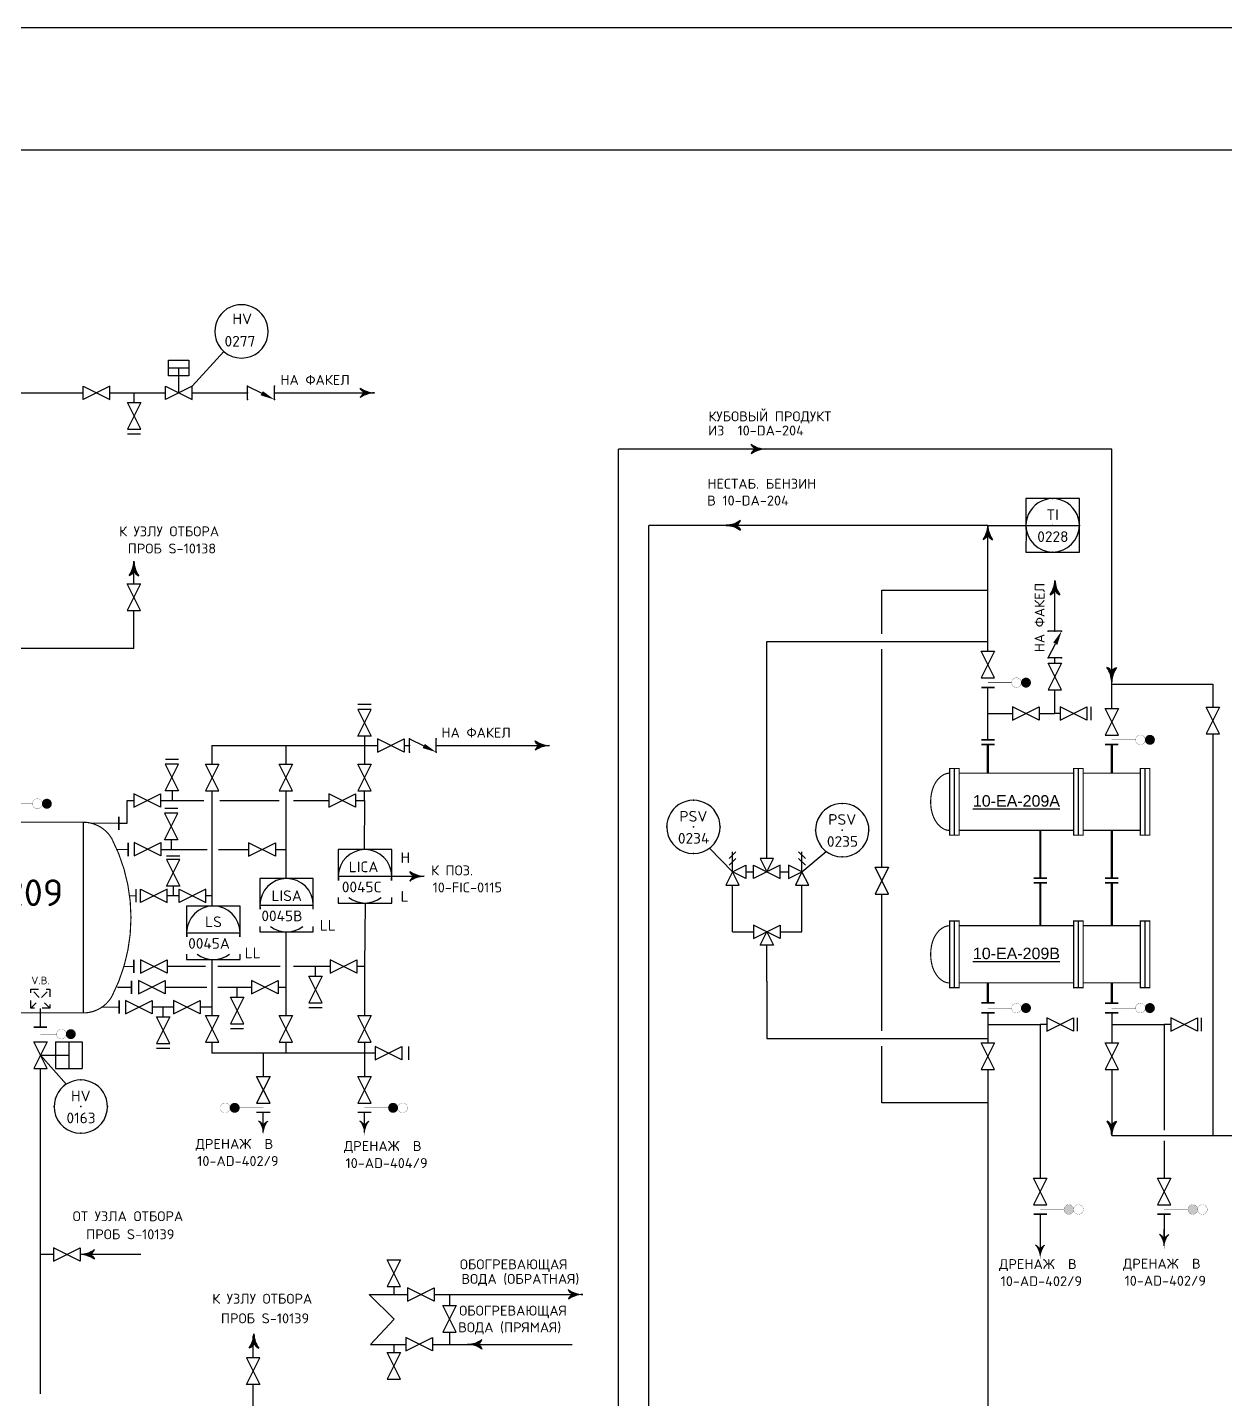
# Model space of a CAD drawing. Extents: x 71 to 279, y 48 to 143.
# Drawn here: x 110.9 to 126.61, y 59.6 to 77.59 of the extents above; entities that cross this region are included whole.
import ezdxf
from ezdxf.enums import TextEntityAlignment as Align

# ---------------------------------------------------------------- set-up
doc = ezdxf.new("R2010")
doc.units = 0
doc.header["$MEASUREMENT"] = 0
doc.linetypes.add('DASH', pattern=[0.15625, 0.09375, -0.0625])
doc.linetypes.add('SDASH', pattern=[0.09375, 0.046875, -0.046875])
doc.layers.get('0').update_dxf_attribs({"linetype": 'CONTINUOUS'})
for name, color, linetype in [('IN-ATTRIBS', 7, 'CONTINUOUS'), ('IN-EQUIPMENT', 7, 'CONTINUOUS'), ('IN-INST-TAP', 7, 'CONTINUOUS'), ('IN-INSTRUMENT', 7, 'SDASH'), ('IN-MAJ-PROC', 7, 'CONTINUOUS'), ('IN-MIN-PROC', 7, 'CONTINUOUS'), ('IN-TEXT', 51, 'CONTINUOUS')]:
    doc.layers.add(name, color=color, linetype=linetype)
doc.styles.add('ATTRIBS', font='SIMPLEX', dxfattribs={"width": 0.8, "height": 0.125})
doc.styles.add('HELV', font='HELV', dxfattribs={"height": 0.15})
doc.styles.add('NARROW', font='simplex', dxfattribs={"width": 0.75, "height": 0.1})
doc.styles.add('S1', font='SIMPLEX.shx')
doc.styles.add('SIMPLEX', font='SIMPLEX')

# ---------------------------------------------------------------- blocks, each defined once
blk = doc.blocks.new('BUBTEXT')
at = {"layer": 'IN-ATTRIBS'}
for p in [(0, 0.25), (-0.25, 0), (0, 0), (0.25, 0), (0, -0.25)]:
    blk.add_point(p, dxfattribs=at)
at = {"layer": 'IN-ATTRIBS', "flags": 1}
for tag, style, width, p in [('IDNUM', 'ATTRIBS', 0.8, (0.009, 0.584)), ('DWGNO', 'ATTRIBS', 0.8, (0.003, 0.447)), ('FILENO', 'ATTRIBS', 0.8, (-0.003, 0.311)), ('LOC', 'ATTRIBS', 0.8, (-0.08, -0.422)), ('SIG', 'ATTRIBS', 0.8, (-0.087, -0.563)), ('INSTALL', 'ATTRIBS', 0.8, (-0.087, -0.699)), ('SERV', 'ATTRIBS', 0.8, (-0.083, -0.838)), ('DATE', 'ATTRIBS', 0.8, (-0.088, -0.969)), ('DES', 'NARROW', 0.75, (-0.087, -1.102)), ('CSYS', 'NARROW', 0.75, (-0.087, -1.243))]:
    blk.add_attdef(tag, text='', height=0.1, dxfattribs=dict(at, style=style, width=width)).set_placement(p, align=Align.CENTER)
at = {"layer": 'IN-ATTRIBS', "style": 'ATTRIBS', "flags": 1}
blk.add_attdef('SYSCDI', text='', height=0.1, dxfattribs=at).set_placement((-0.312, 0.312), align=Align.RIGHT)
at = {"layer": 'IN-ATTRIBS', "style": 'S1'}
for tag, p in [('XT', (0.324, 0.257)), ('A1', (0.323, 0.115)), ('A2', (0.323, -0.035)), ('A3', (0.323, -0.185)), ('RES', (0.323, -0.342))]:
    blk.add_attdef(tag, p, '', height=0.1, dxfattribs=at)
at = {"layer": 'IN-ATTRIBS', "style": 'ATTRIBS'}
blk.add_attdef('SYSCDV', text='', height=0.1, dxfattribs=at).set_placement((-0.312, 0.141), align=Align.RIGHT)
at = {"layer": 'IN-ATTRIBS', "style": 'S1'}
for tag, p in [('INSTTYPE', (0, 0.05)), ('TAGNUM', (0.002, -0.156)), ('MD', (0.402, -0.565)), ('SZ', (0.402, -0.696))]:
    blk.add_attdef(tag, text='', height=0.1, dxfattribs=at).set_placement(p, align=Align.CENTER)
blk = doc.blocks.new('PE2')
for points in [[(0, 0, 0.150368), (0.188, 0.062, 0.150368)], [(0.125, 0, 0.206864), (0.188, 0.062, 0.206864)], [(0.125, 0, -0.206864), (0.188, -0.062, -0.206864)]]:
    blk.add_lwpolyline(points, format="xyb")
blk.add_arc((-0.008, -0.336), 0.336, 54.4623, 88.6678)
for points in [[(0, 0), (0.125, 0), (0.04, 0.003), (0.141, 0.008)], [(0, 0), (0.125, 0), (0.04, -0.003), (0.141, -0.008)], [(0.04, 0.003), (0.141, 0.008), (0.079, 0.011), (0.156, 0.019)], [(0.079, 0.011), (0.156, 0.019), (0.117, 0.024), (0.169, 0.031)], [(0.117, 0.024), (0.169, 0.031), (0.154, 0.041), (0.179, 0.046)], [(0.154, 0.041), (0.179, 0.046), (0.188, 0.062)], [(0.04, -0.003), (0.141, -0.008), (0.079, -0.011), (0.156, -0.019)], [(0.079, -0.011), (0.156, -0.019), (0.117, -0.024), (0.169, -0.031)], [(0.117, -0.024), (0.169, -0.031), (0.154, -0.041), (0.179, -0.046)], [(0.154, -0.041), (0.179, -0.046), (0.188, -0.062)]]:
    blk.add_solid(points)
blk = doc.blocks.new('VALVTEXT')
at = {"layer": 'IN-ATTRIBS'}
for p in [(0, 0.0625), (0, 0), (0.25, 0.0625), (0.25, 0), (0, -0.0625), (0.25, -0.0625)]:
    blk.add_point(p, dxfattribs=at)
at = {"layer": 'IN-ATTRIBS', "style": 'S1', "flags": 1}
for tag, p in [('IDNUM', (0.125, 0.5625)), ('DWGNO', (0.125, 0.4375)), ('FILENO', (0.125, 0.3125))]:
    blk.add_attdef(tag, text='', height=0.1, dxfattribs=at).set_placement(p, align=Align.CENTER)
at = {"layer": 'IN-ATTRIBS', "style": 'S1'}
for tag, p in [('MODE', (0.125, 0.078125)), ('SIZE', (0.125, -0.1875))]:
    blk.add_attdef(tag, text='', height=0.1, dxfattribs=at).set_placement(p, align=Align.CENTER)

msp = doc.modelspace()

# ---------------------------------------------------------------- hatches: boundary and pattern name
h = msp.add_hatch(color=2)
h.paths.add_polyline_path([(124.551, 62.032, 0.373738), (124.614, 62.087, -0.070186), (124.614, 62.105, 0.373738), (124.551, 62.159, 1)])
h.paths.add_polyline_path([(126.176, 62.032, 0.373738), (126.239, 62.087, -0.070186), (126.239, 62.105, 0.373738), (126.176, 62.159, 1)])

# ---------------------------------------------------------------- linework, layer by layer
at = {"color": 6, "linetype": 'Continuous'}
msp.add_line((71.634, 77.594), (266.486, 77.594), dxfattribs=at)
at = {"color": 5, "linetype": 'Continuous'}
for p, q in [((102.564, 75.988), (143.058, 75.988)), ((112.292, 69.449), (110.753, 69.449)), ((115.376, 60.981), (115.88, 60.981)), ((116.23, 60.981), (116.518, 60.981)), ((116.43, 60.981), (116.43, 60.835)), ((116.518, 60.981), (118.055, 60.981)), ((115.393, 60.327), (115.767, 60.327)), ((116.209, 60.327), (116.43, 60.327)), ((116.43, 60.327), (118.037, 60.327))]:
    msp.add_line(p, q, dxfattribs=at)
for p, q in [((113.055, 72.89), (113.469, 73.347)), ((120.141, 66.524), (119.841, 66.833)), ((121.052, 66.524), (121.367, 66.791)), ((111.065, 64.117), (111.407, 63.732))]:
    msp.add_line(p, q)
at = {"linetype": 'Continuous'}
for p, q in [((113.013, 73.128), (112.746, 73.128)), ((112.88, 72.803), (112.88, 73.128)), ((123.989, 71.066), (124.689, 71.066)), ((114.972, 66.464), (115.672, 66.464)), ((113.944, 66.085), (114.644, 66.085)), ((112.983, 65.723), (113.683, 65.723))]:
    msp.add_line(p, q, dxfattribs=at)
at = {"color": 2}
for p, q in [((114.133, 72.715), (114.133, 72.89)), ((112.206, 72.266), (112.38, 72.266)), ((124.456, 69.679), (124.281, 69.679)), ((115.403, 68.715), (115.229, 68.715)), ((124.839, 68.685), (124.839, 68.51)), ((115.315, 68.303), (115.315, 68.178)), ((116.257, 68.091), (116.257, 68.266)), ((112.878, 67.997), (112.705, 67.997)), ((112.791, 67.584), (112.791, 67.459)), ((112.869, 67.354), (112.695, 67.354)), ((112.782, 66.942), (112.782, 66.817)), ((120.097, 66.699), (120.184, 66.787)), ((120.141, 66.524), (120.141, 66.787)), ((121.008, 66.787), (121.096, 66.699)), ((121.052, 66.524), (121.052, 66.787)), ((112.893, 66.729), (112.72, 66.729)), ((120.097, 66.612), (120.184, 66.699)), ((120.141, 66.524), (120.316, 66.612)), ((120.316, 66.612), (120.316, 66.437)), ((120.415, 66.437), (120.415, 66.612)), ((120.415, 66.612), (120.59, 66.524)), ((120.677, 66.699), (120.502, 66.699)), ((120.502, 66.699), (120.59, 66.524)), ((120.59, 66.524), (120.677, 66.699)), ((120.765, 66.612), (120.59, 66.524)), ((120.765, 66.437), (120.765, 66.612)), ((120.877, 66.612), (120.877, 66.437)), ((121.052, 66.524), (120.877, 66.612)), ((121.008, 66.699), (121.096, 66.612)), ((120.141, 66.524), (120.053, 66.349)), ((120.228, 66.349), (120.141, 66.524)), ((120.316, 66.437), (120.141, 66.524)), ((120.59, 66.524), (120.415, 66.437)), ((120.59, 66.524), (120.765, 66.437)), ((120.877, 66.437), (121.052, 66.524)), ((121.052, 66.524), (120.965, 66.349)), ((121.14, 66.349), (121.052, 66.524)), ((120.053, 66.349), (120.228, 66.349)), ((120.965, 66.349), (121.14, 66.349)), ((120.415, 65.823), (120.415, 65.648)), ((120.59, 65.736), (120.415, 65.823)), ((120.415, 65.648), (120.59, 65.736)), ((120.502, 65.561), (120.59, 65.736)), ((120.59, 65.736), (120.765, 65.823)), ((120.765, 65.648), (120.59, 65.736)), ((120.59, 65.736), (120.677, 65.561)), ((120.765, 65.823), (120.765, 65.648)), ((120.677, 65.561), (120.502, 65.561)), ((114.673, 65.155), (114.673, 65.28)), ((113.644, 64.881), (113.644, 65.006)), ((112.675, 64.623), (112.675, 64.748)), ((114.585, 64.743), (114.759, 64.743)), ((124.661, 64.607), (124.661, 64.432)), ((126.286, 64.607), (126.286, 64.432)), ((113.556, 64.469), (113.73, 64.469)), ((111.265, 64.292), (111.615, 64.292)), ((111.265, 64.292), (111.265, 63.942)), ((111.44, 64.292), (111.44, 63.942)), ((111.615, 64.292), (111.615, 63.942)), ((115.891, 64.231), (115.891, 64.056)), ((111.065, 64.117), (111.44, 64.117)), ((112.588, 64.211), (112.761, 64.211)), ((111.265, 63.942), (111.615, 63.942)), ((114.076, 63.366), (113.901, 63.366)), ((115.403, 63.366), (115.228, 63.366)), ((115.88, 60.892), (116.23, 61.067)), ((116.23, 60.892), (115.88, 61.067)), ((115.88, 61.067), (115.88, 60.892)), ((116.23, 61.067), (116.23, 60.892)), ((116.342, 60.835), (116.517, 60.835)), ((116.517, 60.485), (116.342, 60.835)), ((116.517, 60.835), (116.342, 60.485)), ((116.342, 60.485), (116.517, 60.485)), ((115.853, 60.327), (115.859, 60.327)), ((115.859, 60.241), (116.209, 60.416)), ((116.209, 60.241), (115.859, 60.416)), ((115.859, 60.416), (115.859, 60.241)), ((116.209, 60.416), (116.209, 60.241))]:
    msp.add_line(p, q, dxfattribs=at)
at = {"color": 5}
for p, q in [((110.753, 72.803), (111.626, 72.803)), ((111.976, 72.803), (112.301, 72.803)), ((112.293, 72.678), (112.293, 72.803)), ((114.133, 72.803), (115.447, 72.803)), ((112.292, 70.3), (112.292, 70.594)), ((112.292, 69.449), (112.292, 69.95)), ((115.315, 67.459), (115.311, 66.813)), ((113.315, 66.208), (113.315, 66.073)), ((115.322, 66.114), (115.315, 65.282)), ((115.702, 60.981), (115.702, 61.087)), ((115.705, 60.659), (115.376, 60.981)), ((115.705, 60.659), (115.393, 60.327)), ((116.43, 60.485), (116.43, 60.327)), ((113.857, 60.152), (113.857, 60.437)), ((115.702, 60.221), (115.702, 60.327)), ((113.857, 59.49), (113.857, 59.802))]:
    msp.add_line(p, q, dxfattribs=at)
at = {"color": 6}
msp.add_line((111.628, 67.173), (111.628, 64.673), dxfattribs=at)
at = {"color": 3, "linetype": 'Continuous'}
for p, q in [((123.489, 64.674), (123.489, 64.281)), ((125.114, 64.674), (125.114, 64.281))]:
    msp.add_line(p, q, dxfattribs=at)
at = {"color": 7}
msp.add_line((115.767, 60.327), (115.859, 60.327), dxfattribs=at)
at = {"linetype": 'Continuous'}
msp.add_lwpolyline([(112.746, 73.23), (113.013, 73.23), (113.013, 73.025), (112.746, 73.025)], close=True, dxfattribs=at)
at = {"color": 2}
for points in [[(113.783, 72.715), (113.783, 72.89), (113.968, 72.798)], [(124.456, 69.329), (124.281, 69.329), (124.374, 69.514)], [(115.907, 68.091), (115.907, 68.266), (116.093, 68.173)]]:
    msp.add_lwpolyline(points, dxfattribs=at)
for points in [[(112.381, 72.328), (112.206, 72.678), (112.381, 72.678), (112.206, 72.328)], [(123.577, 69.066), (123.402, 69.416), (123.577, 69.416), (123.402, 69.066)], [(124.456, 68.908), (124.281, 69.258), (124.456, 69.258), (124.281, 68.908)], [(115.228, 68.653), (115.403, 68.303), (115.228, 68.303), (115.403, 68.653)], [(123.814, 68.51), (124.164, 68.685), (124.164, 68.51), (123.814, 68.685)], [(124.439, 68.51), (124.789, 68.685), (124.789, 68.51), (124.439, 68.685)], [(125.202, 68.316), (125.027, 68.666), (125.202, 68.666), (125.027, 68.316)], [(126.528, 68.33), (126.353, 68.68), (126.528, 68.68), (126.353, 68.33)], [(115.486, 68.091), (115.836, 68.266), (115.836, 68.091), (115.486, 68.266)], [(112.703, 67.934), (112.878, 67.584), (112.703, 67.584), (112.878, 67.934)], [(113.403, 67.584), (113.228, 67.934), (113.403, 67.934), (113.228, 67.584)], [(114.37, 67.584), (114.195, 67.934), (114.37, 67.934), (114.195, 67.584)], [(115.403, 67.584), (115.228, 67.934), (115.403, 67.934), (115.228, 67.584)], [(112.292, 67.372), (112.642, 67.547), (112.642, 67.372), (112.292, 67.547)], [(114.848, 67.372), (115.198, 67.547), (115.198, 67.372), (114.848, 67.547)], [(112.694, 67.292), (112.869, 66.942), (112.694, 66.942), (112.869, 67.292)], [(112.295, 66.733), (112.645, 66.908), (112.645, 66.733), (112.295, 66.908)], [(113.796, 66.73), (114.146, 66.905), (114.146, 66.73), (113.796, 66.905)], [(112.719, 66.683), (112.894, 66.333), (112.719, 66.333), (112.894, 66.683)], [(122.187, 66.232), (122.012, 66.582), (122.187, 66.582), (122.012, 66.232)], [(112.377, 66.296), (112.727, 66.121), (112.727, 66.296), (112.377, 66.121)], [(112.885, 66.296), (113.235, 66.121), (113.235, 66.296), (112.885, 66.121)], [(112.377, 65.195), (112.727, 65.37), (112.727, 65.195), (112.377, 65.37)], [(114.863, 65.195), (115.213, 65.37), (115.213, 65.195), (114.863, 65.37)], [(114.76, 64.805), (114.585, 65.155), (114.76, 65.155), (114.585, 64.805)], [(112.353, 64.921), (112.703, 65.096), (112.703, 64.921), (112.353, 65.096)], [(113.834, 64.921), (114.184, 65.096), (114.184, 64.921), (113.834, 65.096)], [(112.18, 64.662), (112.53, 64.837), (112.53, 64.662), (112.18, 64.837)], [(112.811, 64.662), (113.161, 64.837), (113.161, 64.662), (112.811, 64.837)], [(113.731, 64.531), (113.556, 64.881), (113.731, 64.881), (113.556, 64.531)], [(112.763, 64.273), (112.588, 64.623), (112.763, 64.623), (112.588, 64.273)], [(113.403, 64.29), (113.228, 64.64), (113.403, 64.64), (113.228, 64.29)], [(114.37, 64.29), (114.195, 64.64), (114.37, 64.64), (114.195, 64.29)], [(115.403, 64.29), (115.228, 64.64), (115.403, 64.64), (115.228, 64.29)], [(124.262, 64.432), (124.612, 64.607), (124.612, 64.432), (124.262, 64.607)], [(125.887, 64.432), (126.237, 64.607), (126.237, 64.432), (125.887, 64.607)], [(111.153, 63.942), (110.978, 64.292), (111.153, 64.292), (110.978, 63.942)], [(115.804, 64.056), (115.454, 64.231), (115.454, 64.056), (115.804, 64.231)], [(123.577, 63.931), (123.402, 64.281), (123.577, 64.281), (123.402, 63.931)], [(125.202, 63.931), (125.027, 64.281), (125.202, 64.281), (125.027, 63.931)], [(114.076, 63.491), (113.901, 63.841), (114.076, 63.841), (113.901, 63.491)], [(115.403, 63.491), (115.228, 63.841), (115.403, 63.841), (115.228, 63.491)], [(124.263, 62.158), (124.088, 62.508), (124.263, 62.508), (124.088, 62.158)], [(125.888, 62.158), (125.713, 62.508), (125.888, 62.508), (125.713, 62.158)], [(111.236, 61.419), (111.586, 61.594), (111.586, 61.419), (111.236, 61.594)], [(115.789, 61.087), (115.614, 61.437), (115.789, 61.437), (115.614, 61.087)], [(113.769, 60.152), (113.944, 59.802), (113.769, 59.802), (113.944, 60.152)], [(115.789, 59.871), (115.614, 60.221), (115.789, 60.221), (115.614, 59.871)]]:
    msp.add_lwpolyline(points, close=True, dxfattribs=at)
for points in [[(124.689, 71.012), (124.689, 71.416), (123.989, 71.416), (123.989, 71.012)], [(123.993, 71.012), (123.989, 70.716), (124.689, 70.716), (124.689, 71.012)], [(115.672, 66.41), (115.672, 66.814), (114.972, 66.814), (114.972, 66.41)], [(114.644, 66.031), (114.644, 66.435), (113.944, 66.435), (113.944, 66.031)], [(113.683, 65.669), (113.683, 66.073), (112.983, 66.073), (112.983, 65.669)], [(114.972, 66.185), (114.972, 66.114), (115.672, 66.114), (115.672, 66.185)], [(113.944, 65.806), (113.944, 65.735), (114.644, 65.735), (114.644, 65.806)], [(112.983, 65.445), (112.983, 65.373), (113.683, 65.373), (113.683, 65.445)]]:
    msp.add_lwpolyline(points)
for points, const_width in [([(123.402, 68.941), (123.577, 68.941)], 0.021), ([(123.802, 69.003), (123.489, 69.003)], 0.005), ([(123.402, 68.253), (123.577, 68.253)], 0.021), ([(125.427, 68.253), (125.114, 68.253)], 0.005), ([(123.402, 64.805), (123.577, 64.805)], 0.021), ([(125.027, 64.802), (125.202, 64.802)], 0.021), ([(123.402, 64.674), (123.577, 64.674)], 0.021), ([(123.802, 64.736), (123.489, 64.736)], 0.005), ([(125.027, 64.674), (125.202, 64.674)], 0.021), ([(125.427, 64.736), (125.114, 64.736)], 0.005), ([(111.275, 64.395), (111.065, 64.395)], 0.005), ([(113.676, 63.428), (113.988, 63.428)], 0.005), ([(115.628, 63.428), (115.315, 63.428)], 0.005), ([(124.488, 62.096), (124.176, 62.096)], 0.005), ([(126.113, 62.096), (125.801, 62.096)], 0.005), ([(124.088, 62.033), (124.263, 62.033)], 0.021), ([(125.713, 62.033), (125.888, 62.033)], 0.021)]:
    msp.add_lwpolyline(points, dxfattribs=dict(at, const_width=const_width))
for points, const_width in [([(123.864, 69.067, 1), (123.864, 68.94, 1)], 0.0025), ([(123.989, 69.036, 1), (123.989, 68.971, 1)], 0.065), ([(125.489, 68.317, 1), (125.489, 68.19, 1)], 0.0025), ([(125.614, 68.286, 1), (125.614, 68.221, 1)], 0.065), ([(123.864, 64.8, 1), (123.864, 64.672, 1)], 0.0025), ([(123.989, 64.769, 1), (123.989, 64.704, 1)], 0.065), ([(125.489, 64.8, 1), (125.489, 64.672, 1)], 0.0025), ([(125.614, 64.769, 1), (125.614, 64.704, 1)], 0.065), ([(111.339, 64.458, 1), (111.339, 64.331, 1)], 0.0025), ([(111.464, 64.427, 1), (111.464, 64.362, 1)], 0.065), ([(113.488, 63.492, 1), (113.488, 63.364, 1)], 0.0025), ([(113.613, 63.461, 1), (113.613, 63.396, 1)], 0.065), ([(115.69, 63.461, -1), (115.69, 63.396, -1)], 0.065), ([(115.815, 63.492, -1), (115.815, 63.364, -1)], 0.0025), ([(124.551, 62.159, 1), (124.551, 62.032, 1)], 0.0025), ([(124.677, 62.159, 1), (124.677, 62.032, 1)], 0.0025), ([(126.176, 62.159, 1), (126.176, 62.032, 1)], 0.0025), ([(126.302, 62.159, 1), (126.302, 62.032, 1)], 0.0025)]:
    msp.add_lwpolyline(points, format="xyb", close=True, dxfattribs=dict(at, const_width=const_width))
at = {"color": 6, "const_width": 0.015}
msp.add_lwpolyline([(105.378, 67.173, 0.267949), (105.004, 66.957, 0.242718), (105.004, 64.888, 0.267949), (105.378, 64.673), (111.628, 64.673, 0.267949), (112.002, 64.888, 0.242718), (112.002, 66.957, 0.267949), (111.628, 67.173)], format="xyb", close=True, dxfattribs=at)
at = {"color": 6}
for points, const_width in [([(111.711, 67.16), (112.092, 67.16)], 0.015), ([(112.092, 67.247), (112.092, 67.072)], 0.021), ([(112.068, 66.815), (112.216, 66.815)], 0.015), ([(112.216, 66.903), (112.216, 66.728)], 0.021), ([(112.234, 66.208), (112.319, 66.208)], 0.015), ([(112.319, 66.121), (112.319, 66.296)], 0.021), ([(112.292, 65.37), (112.292, 65.195)], 0.021), ([(112.16, 65.282), (112.292, 65.282)], 0.015), ([(112.073, 65.008), (112.261, 65.008)], 0.015), ([(112.261, 65.096), (112.261, 64.921)], 0.021), ([(112.099, 64.837), (112.099, 64.662)], 0.021), ([(111.065, 64.673), (111.065, 64.485)], 0.015), ([(111.873, 64.749), (112.099, 64.749)], 0.015), ([(111.153, 64.485), (110.978, 64.485)], 0.021)]:
    msp.add_lwpolyline(points, dxfattribs=dict(at, const_width=const_width))
at = {"color": 5, "linetype": 'Continuous'}
for points in [[(118.051, 60.981, -0.206864), (117.988, 61.044, -0.206864)], [(118.051, 60.981, 0.206864), (117.988, 60.919, 0.206864)], [(118.176, 60.981, 0.150368), (117.988, 60.919, 0.150368)], [(116.668, 60.327, 0.150368), (116.855, 60.389, 0.150368)], [(116.793, 60.327, 0.206864), (116.855, 60.389, 0.206864)], [(116.793, 60.327, -0.206864), (116.855, 60.264, -0.206864)]]:
    msp.add_lwpolyline(points, format="xyb", dxfattribs=at)
at = {"color": 5}
for points in [[(113.865, 60.464, 0.150368), (113.928, 60.276, 0.150368)], [(113.865, 60.339, -0.206864), (113.803, 60.276, -0.206864)], [(113.865, 60.339, 0.206864), (113.928, 60.276, 0.206864)]]:
    msp.add_lwpolyline(points, format="xyb", dxfattribs=at)
for centre, start, end in [((113.702, 73.609), 351.1529, 188.8471), ((113.702, 73.609), 188.8471, 351.1529), ((124.339, 71.066), 351.1529, 188.8471), ((124.339, 71.066), 180, 0), ((119.628, 67.111), 351.1529, 188.8471), ((121.58, 67.069), 351.1529, 188.8471), ((119.628, 67.111), 188.8471, 351.1529), ((121.58, 67.069), 188.8471, 351.1529), ((115.322, 66.464), 0.2997, 179.7006), ((114.294, 66.085), 0.2997, 179.7006), ((115.322, 66.464), 179.7006, 188.8471), ((115.322, 66.464), 351.1529, 0.2997), ((113.333, 65.723), 0.2997, 179.7006), ((114.294, 66.085), 179.7006, 188.8471), ((114.294, 66.085), 351.1529, 0.2997), ((115.322, 66.464), 232.6037, 307.3963), ((113.333, 65.723), 179.7006, 188.8471), ((113.333, 65.723), 351.1529, 0.2997), ((114.294, 66.085), 232.6037, 307.3963), ((113.333, 65.723), 232.6037, 307.3963), ((111.595, 63.444), 351.1529, 188.8471), ((111.595, 63.444), 188.8471, 351.1529)]:
    msp.add_arc(centre, 0.35, start, end)
at = {"color": 5, "linetype": 'Continuous'}
for centre, start, end in [((118.184, 61.317), 234.4623, 268.6678), ((116.66, 59.991), 54.4623, 88.6678)]:
    msp.add_arc(centre, 0.336, start, end, dxfattribs=at)
at = {"color": 5}
msp.add_arc((113.529, 60.472), 0.336, 324.4623, 358.6678, dxfattribs=at)
at = {"color": 2}
for p in [(124.456, 69.329), (115.907, 68.178), (115.907, 68.091)]:
    msp.add_point(p, dxfattribs=at)
for points in [[(113.952, 72.771), (114.133, 72.715), (113.983, 72.825)], [(124.4, 69.499), (124.456, 69.679), (124.347, 69.529)], [(116.077, 68.146), (116.257, 68.091), (116.107, 68.2)]]:
    msp.add_solid(points, dxfattribs=at)
at = {"color": 5, "linetype": 'Continuous'}
for points in [[(118.022, 61.023), (117.996, 61.028), (117.988, 61.044)], [(118.058, 61.006), (118.007, 61.013), (118.022, 61.023), (117.996, 61.028)], [(118.096, 60.993), (118.02, 61), (118.058, 61.006), (118.007, 61.013)], [(118.136, 60.985), (118.034, 60.989), (118.096, 60.993), (118.02, 61)], [(118.022, 60.94), (117.996, 60.935), (117.988, 60.919)], [(118.058, 60.957), (118.007, 60.95), (118.022, 60.94), (117.996, 60.935)], [(118.096, 60.97), (118.02, 60.963), (118.058, 60.957), (118.007, 60.95)], [(118.136, 60.978), (118.034, 60.973), (118.096, 60.97), (118.02, 60.963)], [(118.176, 60.981), (118.051, 60.981), (118.136, 60.985), (118.034, 60.989)], [(118.176, 60.981), (118.051, 60.981), (118.136, 60.978), (118.034, 60.973)], [(116.668, 60.327), (116.793, 60.327), (116.708, 60.33), (116.809, 60.335)], [(116.668, 60.327), (116.793, 60.327), (116.708, 60.324), (116.809, 60.319)], [(116.708, 60.33), (116.809, 60.335), (116.747, 60.338), (116.824, 60.346)], [(116.708, 60.324), (116.809, 60.319), (116.747, 60.316), (116.824, 60.308)], [(116.747, 60.338), (116.824, 60.346), (116.785, 60.351), (116.837, 60.358)], [(116.747, 60.316), (116.824, 60.308), (116.785, 60.303), (116.837, 60.295)], [(116.785, 60.351), (116.837, 60.358), (116.821, 60.368), (116.847, 60.373)], [(116.785, 60.303), (116.837, 60.295), (116.821, 60.286), (116.847, 60.281)], [(116.821, 60.368), (116.847, 60.373), (116.855, 60.389)], [(116.821, 60.286), (116.847, 60.281), (116.855, 60.264)]]:
    msp.add_solid(points, dxfattribs=at)
at = {"color": 5}
for points in [[(113.865, 60.464), (113.865, 60.339), (113.862, 60.424), (113.857, 60.322)], [(113.865, 60.464), (113.865, 60.339), (113.868, 60.424), (113.873, 60.322)], [(113.824, 60.31), (113.819, 60.284), (113.803, 60.276)], [(113.841, 60.346), (113.834, 60.295), (113.824, 60.31), (113.819, 60.284)], [(113.854, 60.384), (113.846, 60.308), (113.841, 60.346), (113.834, 60.295)], [(113.862, 60.424), (113.857, 60.322), (113.854, 60.384), (113.846, 60.308)], [(113.868, 60.424), (113.873, 60.322), (113.876, 60.384), (113.884, 60.308)], [(113.876, 60.384), (113.884, 60.308), (113.889, 60.346), (113.897, 60.295)], [(113.889, 60.346), (113.897, 60.295), (113.906, 60.31), (113.911, 60.284)], [(113.906, 60.31), (113.911, 60.284), (113.928, 60.276)]]:
    msp.add_solid(points, dxfattribs=at)
at = {"layer": 'IN-EQUIPMENT', "linetype": 'DASH'}
for p, q in [((110.94, 64.735), (111.19, 64.985)), ((111.19, 64.735), (110.94, 64.985))]:
    msp.add_line(p, q, dxfattribs=at)
at = {"layer": 'IN-EQUIPMENT', "color": 2}
for points in [[(111.976, 72.89), (111.626, 72.715), (111.626, 72.89), (111.976, 72.715)], [(113.055, 72.89), (112.705, 72.715), (112.705, 72.89), (113.055, 72.715)], [(112.379, 69.95), (112.204, 70.3), (112.379, 70.3), (112.204, 69.95)]]:
    msp.add_lwpolyline(points, close=True, dxfattribs=at)
for points, const_width in [([(111.025, 67.48, 1), (111.025, 67.352, 1)], 0.0025), ([(111.15, 67.448, 1), (111.15, 67.383, 1)], 0.065)]:
    msp.add_lwpolyline(points, format="xyb", close=True, dxfattribs=dict(at, const_width=const_width))
at = {"layer": 'IN-EQUIPMENT', "color": 2, "const_width": 0.005}
msp.add_lwpolyline([(110.961, 67.416), (110.751, 67.416)], dxfattribs=at)
at = {"layer": 'IN-EQUIPMENT', "linetype": 'DASH'}
msp.add_lwpolyline([(111.19, 64.735), (110.94, 64.735), (110.94, 64.985), (111.19, 64.985)], close=True, dxfattribs=at)
at = {"layer": 'IN-EQUIPMENT', "color": 7, "const_width": 0.015}
msp.add_lwpolyline([(111.065, 64.735), (111.065, 64.673)], dxfattribs=at)
at = {"layer": 'IN-INST-TAP', "color": 7}
for p, q in [((115.836, 68.178), (115.907, 68.178)), ((113.315, 67.482), (113.315, 67.415)), ((112.645, 66.817), (112.69, 66.817)), ((115.672, 66.464), (116.099, 66.464)), ((113.315, 65.373), (113.315, 65.341)), ((112.69, 64.749), (112.53, 64.749)), ((115.315, 63.96), (115.315, 63.841))]:
    msp.add_line(p, q, dxfattribs=at)
at = {"layer": 'IN-INST-TAP', "color": 5}
for p, q in [((114.282, 66.817), (114.282, 66.435)), ((114.282, 65.735), (114.282, 65.454)), ((113.315, 65.373), (113.315, 64.749)), ((114.282, 65.485), (114.282, 65.008))]:
    msp.add_line(p, q, dxfattribs=at)
at = {"layer": 'IN-MAJ-PROC', "color": 3}
for p, q in [((118.647, 54.312), (118.647, 72.066)), ((125.114, 72.066), (118.647, 72.066)), ((125.114, 68.666), (125.114, 72.066)), ((119.042, 53.959), (119.042, 71.066)), ((123.489, 71.066), (119.042, 71.066)), ((123.489, 69.416), (123.489, 70.941)), ((123.489, 68.253), (123.489, 68.941)), ((111.065, 59.679), (111.065, 63.942)), ((123.489, 63.931), (123.489, 62.066)), ((125.114, 63.931), (125.114, 63.191)), ((125.114, 63.066), (127.773, 63.066)), ((123.489, 62.066), (123.489, 61.094)), ((123.489, 61.094), (123.489, 53.453))]:
    msp.add_line(p, q, dxfattribs=at)
at = {"layer": 'IN-MAJ-PROC', "color": 7}
for p, q in [((123.489, 71.066), (123.989, 71.066)), ((124.369, 69.083), (124.369, 69.104)), ((123.489, 67.816), (123.489, 68.191))]:
    msp.add_line(p, q, dxfattribs=at)
at = {"layer": 'IN-MAJ-PROC', "color": 6}
for p, q in [((123.052, 67.01), (123.052, 67.878)), ((124.677, 67.01), (124.677, 67.878)), ((125.552, 67.01), (125.552, 67.878)), ((123.052, 65.01), (123.052, 65.878)), ((124.677, 65.01), (124.677, 65.878)), ((125.552, 65.01), (125.552, 65.878))]:
    msp.add_line(p, q, dxfattribs=at)
for points, const_width in [([(123.402, 68.191), (123.577, 68.191)], 0.021), ([(123.489, 67.816), (123.489, 68.191)], 0.03), ([(125.027, 68.191), (125.202, 68.191)], 0.021), ([(125.114, 67.816), (125.114, 68.191)], 0.03), ([(124.614, 67.816), (123.114, 67.816)], 0.015), ([(125.489, 67.816), (124.739, 67.816)], 0.015), ([(124.614, 67.066), (123.114, 67.066)], 0.015), ([(124.177, 67.066), (124.177, 66.441)], 0.03), ([(125.489, 67.066), (124.739, 67.066)], 0.015), ([(125.114, 67.066), (125.114, 66.441)], 0.03), ([(124.264, 66.441), (124.089, 66.441)], 0.021), ([(124.264, 66.378), (124.089, 66.378)], 0.021), ([(124.177, 66.378), (124.177, 65.816)], 0.03), ([(125.202, 66.441), (125.027, 66.441)], 0.021), ([(125.202, 66.378), (125.027, 66.378)], 0.021), ([(125.114, 66.378), (125.114, 65.816)], 0.03), ([(124.614, 65.816), (123.114, 65.816)], 0.015), ([(125.489, 65.816), (124.739, 65.816)], 0.015), ([(124.614, 65.066), (123.114, 65.066)], 0.015), ([(123.489, 65.066), (123.489, 64.805)], 0.03), ([(125.489, 65.066), (124.739, 65.066)], 0.015), ([(125.114, 65.066), (125.114, 64.802)], 0.03)]:
    msp.add_lwpolyline(points, dxfattribs=dict(at, const_width=const_width))
at = {"layer": 'IN-MAJ-PROC', "color": 6, "const_width": 0.015}
for points in [[(122.989, 67.878), (122.989, 67.003), (123.114, 67.003), (123.114, 67.878)], [(124.614, 67.878), (124.614, 67.003), (124.739, 67.003), (124.739, 67.878)], [(125.489, 67.878), (125.489, 67.003), (125.614, 67.003), (125.614, 67.878)], [(122.989, 65.878), (122.989, 65.003), (123.114, 65.003), (123.114, 65.878)], [(124.614, 65.878), (124.614, 65.003), (124.739, 65.003), (124.739, 65.878)], [(125.489, 65.878), (125.489, 65.003), (125.614, 65.003), (125.614, 65.878)]]:
    msp.add_lwpolyline(points, close=True, dxfattribs=at)
for points in [[(122.989, 67.816, 0.139889), (122.899, 67.79, 0.107118), (122.812, 67.706, 0.079812), (122.759, 67.59, 0.067459), (122.739, 67.441, 0.067459), (122.759, 67.292, 0.079812), (122.812, 67.176, 0.107118), (122.899, 67.091, 0.139889), (122.989, 67.066, 0.139889)], [(122.989, 65.816, 0.139889), (122.899, 65.79, 0.107118), (122.812, 65.706, 0.079812), (122.759, 65.59, 0.067459), (122.739, 65.441, 0.067459), (122.759, 65.292, 0.079812), (122.812, 65.176, 0.107118), (122.899, 65.091, 0.139889), (122.989, 65.066, 0.139889)]]:
    msp.add_lwpolyline(points, format="xyb", dxfattribs=at)
at = {"layer": 'IN-MIN-PROC', "color": 5}
for p, q in [((111.976, 72.803), (112.705, 72.803)), ((113.055, 72.803), (113.783, 72.803)), ((122.099, 69.644), (122.099, 70.215)), ((122.099, 70.215), (123.489, 70.215)), ((124.369, 69.679), (124.369, 70.251)), ((120.59, 67.899), (120.59, 69.543)), ((120.59, 69.543), (123.489, 69.543)), ((122.099, 66.582), (122.099, 69.441)), ((124.369, 69.258), (124.369, 69.331)), ((124.369, 69.258), (124.369, 69.329)), ((124.369, 68.597), (124.369, 68.908)), ((125.114, 68.985), (126.441, 68.985)), ((126.441, 68.985), (126.441, 68.68)), ((123.489, 68.597), (123.814, 68.597)), ((124.164, 68.597), (124.369, 68.597)), ((124.439, 68.597), (124.369, 68.597)), ((126.441, 68.33), (126.441, 68.232)), ((126.441, 68.232), (126.441, 63.066)), ((113.315, 68.178), (115.486, 68.178)), ((113.315, 68.178), (113.315, 67.934)), ((114.282, 68.178), (114.282, 67.934)), ((115.315, 68.178), (115.315, 67.934)), ((115.836, 68.178), (115.909, 68.178)), ((116.257, 68.178), (117.646, 68.178)), ((120.59, 66.699), (120.59, 67.899)), ((113.315, 67.584), (113.315, 67.064)), ((114.282, 67.584), (114.282, 66.817)), ((115.315, 67.459), (115.315, 67.584)), ((112.204, 67.459), (112.292, 67.459)), ((112.204, 67.16), (112.204, 67.459)), ((112.642, 67.459), (112.69, 67.459)), ((112.69, 67.459), (113.209, 67.459)), ((113.416, 67.459), (113.938, 67.459)), ((113.923, 67.459), (114.195, 67.459)), ((114.386, 67.459), (114.848, 67.459)), ((115.198, 67.459), (115.315, 67.459)), ((112.092, 67.16), (112.204, 67.16)), ((113.315, 67.062), (113.315, 66.208)), ((112.645, 66.817), (113.251, 66.817)), ((113.4, 66.817), (113.798, 66.817)), ((114.146, 66.817), (114.282, 66.817)), ((120.316, 66.524), (120.415, 66.524)), ((120.765, 66.524), (120.877, 66.524)), ((112.885, 66.208), (112.727, 66.208)), ((112.806, 66.333), (112.806, 66.208)), ((113.315, 66.208), (113.235, 66.208)), ((120.141, 65.736), (120.141, 66.349)), ((121.052, 65.736), (121.052, 66.349)), ((122.099, 64.44), (122.099, 66.232)), ((120.141, 65.736), (120.415, 65.736)), ((120.765, 65.736), (121.052, 65.736)), ((120.59, 65.087), (120.59, 65.561)), ((113.185, 65.282), (112.727, 65.282)), ((113.232, 65.282), (113.185, 65.282)), ((114.21, 65.282), (113.39, 65.282)), ((114.863, 65.282), (114.384, 65.282)), ((115.315, 65.282), (115.213, 65.282)), ((115.315, 65.282), (115.315, 64.64)), ((113.249, 65.008), (112.703, 65.008)), ((113.834, 65.008), (113.39, 65.008)), ((114.282, 65.008), (114.184, 65.008)), ((114.282, 65.008), (114.282, 64.64)), ((120.59, 65.087), (120.59, 64.646)), ((112.811, 64.749), (112.53, 64.749)), ((113.315, 64.749), (113.161, 64.749)), ((113.315, 64.749), (113.315, 64.64)), ((113.315, 64.749), (113.315, 64.749)), ((120.59, 64.646), (120.59, 64.338)), ((123.489, 64.519), (124.176, 64.519)), ((124.262, 64.519), (124.176, 64.519)), ((124.176, 64.519), (124.176, 62.508)), ((125.114, 64.519), (125.801, 64.519)), ((125.887, 64.519), (125.801, 64.519)), ((125.801, 64.519), (125.801, 63.135)), ((125.964, 64.519), (125.964, 64.519)), ((113.315, 64.29), (113.315, 64.143)), ((114.282, 64.29), (114.282, 64.143)), ((115.315, 64.29), (115.315, 63.841)), ((120.59, 64.338), (123.489, 64.338)), ((122.099, 63.495), (122.099, 64.237)), ((115.454, 64.143), (113.315, 64.143)), ((113.988, 64.14), (113.988, 63.841)), ((113.988, 63.106), (113.988, 63.366)), ((115.315, 63.106), (115.315, 63.366)), ((123.489, 63.495), (122.099, 63.495)), ((125.801, 62.997), (125.801, 62.508)), ((124.176, 62.033), (124.176, 61.698)), ((124.176, 62.033), (124.176, 61.554)), ((125.801, 62.033), (125.801, 61.703)), ((125.801, 61.618), (125.801, 61.837)), ((111.236, 61.507), (111.065, 61.507)), ((112.383, 61.507), (111.586, 61.507))]:
    msp.add_line(p, q, dxfattribs=at)
for points in [[(113.988, 63.191, 0.206864), (113.926, 63.253, 0.206864)], [(113.988, 63.191, -0.206864), (114.051, 63.253, -0.206864)], [(115.315, 63.191, 0.206864), (115.253, 63.253, 0.206864)], [(115.315, 63.191, -0.206864), (115.378, 63.253, -0.206864)], [(125.801, 61.703, 0.206864), (125.738, 61.766, 0.206864)], [(125.801, 61.703, -0.206864), (125.863, 61.766, -0.206864)], [(124.176, 61.565, 0.206864), (124.113, 61.627, 0.206864)], [(124.176, 61.565, -0.206864), (124.238, 61.627, -0.206864)]]:
    msp.add_lwpolyline(points, format="xyb", dxfattribs=at)
for centre, radius, start, end in [((124.033, 70.352), 0.336, 324.4623, 358.6678), ((124.265, 70.26), 0.111, 291.6248, 338.3752), ((124.705, 70.352), 0.336, 181.3322, 215.5377), ((124.472, 70.26), 0.111, 201.6248, 248.3752)]:
    msp.add_arc(centre, radius, start, end, dxfattribs=at)
msp.add_point((124.369, 69.329), dxfattribs=at)
for points in [[(124.327, 70.191), (124.322, 70.165), (124.306, 70.157)], [(124.345, 70.227), (124.337, 70.175), (124.327, 70.191), (124.322, 70.165)], [(124.357, 70.265), (124.35, 70.188), (124.345, 70.227), (124.337, 70.175)], [(124.365, 70.304), (124.361, 70.203), (124.357, 70.265), (124.35, 70.188)], [(124.369, 70.344), (124.369, 70.219), (124.365, 70.304), (124.361, 70.203)], [(124.369, 70.344), (124.369, 70.219), (124.372, 70.304), (124.377, 70.203)], [(124.372, 70.304), (124.377, 70.203), (124.38, 70.265), (124.387, 70.188)], [(124.38, 70.265), (124.387, 70.188), (124.393, 70.227), (124.4, 70.175)], [(124.393, 70.227), (124.4, 70.175), (124.41, 70.191), (124.415, 70.165)], [(124.41, 70.191), (124.415, 70.165), (124.431, 70.157)], [(113.947, 63.219), (113.942, 63.245), (113.926, 63.253)], [(113.964, 63.183), (113.957, 63.235), (113.947, 63.219), (113.942, 63.245)], [(113.977, 63.145), (113.97, 63.222), (113.964, 63.183), (113.957, 63.235)], [(113.985, 63.106), (113.98, 63.207), (113.977, 63.145), (113.97, 63.222)], [(113.988, 63.066), (113.988, 63.191), (113.985, 63.106), (113.98, 63.207)], [(113.988, 63.066), (113.988, 63.191), (113.991, 63.106), (113.996, 63.207)], [(113.991, 63.106), (113.996, 63.207), (114, 63.145), (114.007, 63.222)], [(114, 63.145), (114.007, 63.222), (114.012, 63.183), (114.02, 63.235)], [(114.012, 63.183), (114.02, 63.235), (114.029, 63.219), (114.034, 63.245)], [(114.029, 63.219), (114.034, 63.245), (114.051, 63.253)], [(115.274, 63.219), (115.269, 63.245), (115.253, 63.253)], [(115.291, 63.183), (115.284, 63.235), (115.274, 63.219), (115.269, 63.245)], [(115.304, 63.145), (115.296, 63.222), (115.291, 63.183), (115.284, 63.235)], [(115.312, 63.106), (115.307, 63.207), (115.304, 63.145), (115.296, 63.222)], [(115.315, 63.066), (115.315, 63.191), (115.312, 63.106), (115.307, 63.207)], [(115.315, 63.066), (115.315, 63.191), (115.318, 63.106), (115.323, 63.207)], [(115.318, 63.106), (115.323, 63.207), (115.326, 63.145), (115.334, 63.222)], [(115.326, 63.145), (115.334, 63.222), (115.339, 63.183), (115.347, 63.235)], [(115.339, 63.183), (115.347, 63.235), (115.356, 63.219), (115.361, 63.245)], [(115.356, 63.219), (115.361, 63.245), (115.378, 63.253)], [(125.76, 61.732), (125.755, 61.758), (125.738, 61.766)], [(125.777, 61.696), (125.769, 61.747), (125.76, 61.732), (125.755, 61.758)], [(125.789, 61.658), (125.782, 61.734), (125.777, 61.696), (125.769, 61.747)], [(125.797, 61.618), (125.793, 61.72), (125.789, 61.658), (125.782, 61.734)], [(125.801, 61.578), (125.801, 61.703), (125.797, 61.618), (125.793, 61.72)], [(125.801, 61.578), (125.801, 61.703), (125.804, 61.618), (125.809, 61.72)], [(125.804, 61.618), (125.809, 61.72), (125.812, 61.658), (125.819, 61.734)], [(125.812, 61.658), (125.819, 61.734), (125.825, 61.696), (125.832, 61.747)], [(125.825, 61.696), (125.832, 61.747), (125.842, 61.732), (125.847, 61.758)], [(125.842, 61.732), (125.847, 61.758), (125.863, 61.766)], [(124.135, 61.593), (124.13, 61.619), (124.113, 61.627)], [(124.152, 61.557), (124.144, 61.608), (124.135, 61.593), (124.13, 61.619)], [(124.164, 61.519), (124.157, 61.596), (124.152, 61.557), (124.144, 61.608)], [(124.172, 61.479), (124.168, 61.581), (124.164, 61.519), (124.157, 61.596)], [(124.176, 61.44), (124.176, 61.565), (124.172, 61.479), (124.168, 61.581)], [(124.176, 61.44), (124.176, 61.565), (124.179, 61.479), (124.184, 61.581)], [(124.179, 61.479), (124.184, 61.581), (124.187, 61.519), (124.194, 61.596)], [(124.187, 61.519), (124.194, 61.596), (124.2, 61.557), (124.207, 61.608)], [(124.2, 61.557), (124.207, 61.608), (124.217, 61.593), (124.222, 61.619)], [(124.217, 61.593), (124.222, 61.619), (124.238, 61.627)]]:
    msp.add_solid(points, dxfattribs=at)

# ---------------------------------------------------------------- block references
at = {"color": 2, "xscale": 1.4, "yscale": 1.4, "zscale": 1.4}
for p in [(113.783, 72.803), (115.907, 68.178)]:
    msp.add_blockref('VALVTEXT', p, dxfattribs=at)
at = {"color": 5}
for p, rotation in [((115.447, 72.803), 180), ((112.292, 70.594), 269.9999999999989)]:
    msp.add_blockref('PE2', p, dxfattribs=dict(at, rotation=rotation))
at = {"color": 2, "xscale": 1.4, "yscale": 1.4, "zscale": 1.4, "rotation": 90}
msp.add_blockref('VALVTEXT', (124.369, 69.329), dxfattribs=at)
at = {"layer": 'IN-INSTRUMENT', "color": 7, "xscale": 1.4, "yscale": 1.4, "zscale": 1.4}
for p, values in [((124.339, 71.066), {'INSTTYPE': 'TI', 'TAGNUM': '0228'}), ((119.628, 67.111), {'INSTTYPE': 'PSV', 'TAGNUM': '0234'}), ((121.58, 67.069), {'INSTTYPE': 'PSV', 'TAGNUM': '0235'}), ((111.595, 63.444), {'INSTTYPE': 'HV', 'TAGNUM': '0163'})]:
    msp.add_blockref('BUBTEXT', p, dxfattribs=at).add_auto_attribs(values)
at = {"layer": 'IN-MAJ-PROC', "color": 3, "xscale": -1, "rotation": 180}
msp.add_blockref('PE2', (120.057, 71.066), dxfattribs=at)
at = {"layer": 'IN-MAJ-PROC', "color": 3}
for p, rotation in [((123.489, 71.066), 270), ((125.113, 69.015), 89.99999999999999), ((125.114, 63.066), 90)]:
    msp.add_blockref('PE2', p, dxfattribs=dict(at, rotation=rotation))
at = {"layer": 'IN-MIN-PROC', "color": 7, "rotation": 180}
for p in [(120.573, 72.066), (116.099, 66.464)]:
    msp.add_blockref('PE2', p, dxfattribs=at)
at = {"layer": 'IN-MIN-PROC', "color": 5, "rotation": 180}
msp.add_blockref('PE2', (117.74, 68.178), dxfattribs=at)
at = {"layer": 'IN-MIN-PROC', "color": 5}
msp.add_blockref('PE2', (111.586, 61.507), dxfattribs=at)

# ---------------------------------------------------------------- texts
at = {"style": 'SIMPLEX'}
for s, p in [('HV', (113.583, 73.703)), ('0277', (113.48, 73.41)), ('H', (115.787, 66.639)), ('LICA', (115.109, 66.518)), ('0045C', (115.018, 66.254)), ('LISA', (114.096, 66.139)), ('L', (115.788, 66.131)), ('LS', (113.225, 65.798)), ('0045B', (113.963, 65.875)), ('LL', (114.729, 65.752)), ('0045A', (113.003, 65.514)), ('LL', (113.745, 65.39))]:
    msp.add_text(s, height=0.14, dxfattribs=at).set_placement(p)
at = {"layer": 'IN-TEXT', "color": 1, "style": 'SIMPLEX'}
for s, p in [('НА ФАКЕЛ', (114.212, 72.908)), ('КУБОВЫЙ ПРОДУКТ', (119.825, 72.43)), ('ИЗ  10-DA-204', (119.82, 72.244)), ('НЕСТАБ. БЕНЗИН', (119.811, 71.546)), ('В 10-DA-204', (119.809, 71.326)), ('НА ФАКЕЛ', (116.324, 68.283)), ('К ПОЗ.', (116.187, 66.477)), ('10-FIC-0115', (116.208, 66.253)), ('ДРЕНАЖ  B', (113.1, 62.89)), ('ДРЕНАЖ  B', (115.045, 62.862)), ('10-AD-402/9', (113.121, 62.666)), ('10-AD-404/9', (115.066, 62.639)), ('ОБОГРЕВАЮЩАЯ', (116.565, 61.311)), ('ДРЕНАЖ  B', (123.636, 61.314)), ('ДРЕНАЖ  B', (125.261, 61.319)), ('ВОДА (ОБРАТНАЯ)', (116.586, 61.12)), ('10-AD-402/9', (123.657, 61.09)), ('10-AD-402/9', (125.282, 61.096)), ('ОБОГРЕВАЮЩАЯ', (116.556, 60.704)), ('ВОДА (ПРЯМАЯ)', (116.544, 60.485))]:
    msp.add_text(s, height=0.13, dxfattribs=at).set_placement(p)
for s, p in [('К УЗЛУ ОТБОРА', (113.409, 70.922)), ('ПРОБ S-10138', (113.369, 70.697)), ('ОТ УЗЛА ОТБОРА ', (113.024, 61.942)), ('ПРОБ S-10139', (112.822, 61.705)), ('К УЗЛУ ОТБОРА', (114.63, 60.86)), ('ПРОБ S-10139', (114.589, 60.603))]:
    msp.add_text(s, height=0.13, dxfattribs=at).set_placement(p, align=Align.RIGHT)
msp.add_text('НА ФАКЕЛ', height=0.13, rotation=90, dxfattribs=at).set_placement((124.233, 69.401))
at = {"layer": 'IN-TEXT', "color": 4, "style": 'HELV'}
for s, p in [('%%u10-EA-209A', (123.864, 67.378)), ('%%u10-EA-209B', (123.864, 65.378))]:
    msp.add_text(s, height=0.15, dxfattribs=at).set_placement(p, align=Align.CENTER)
at = {"layer": 'IN-TEXT', "color": 4, "style": 'SIMPLEX'}
msp.add_text('10-FA-209', height=0.35, dxfattribs=at).set_placement((111.366, 66.074), align=Align.RIGHT)
at = {"layer": 'IN-TEXT', "color": 7, "style": 'S1'}
msp.add_text('V.B.', height=0.1, dxfattribs=at).set_placement((110.945, 65.048))

doc.saveas('drawing.dxf')
